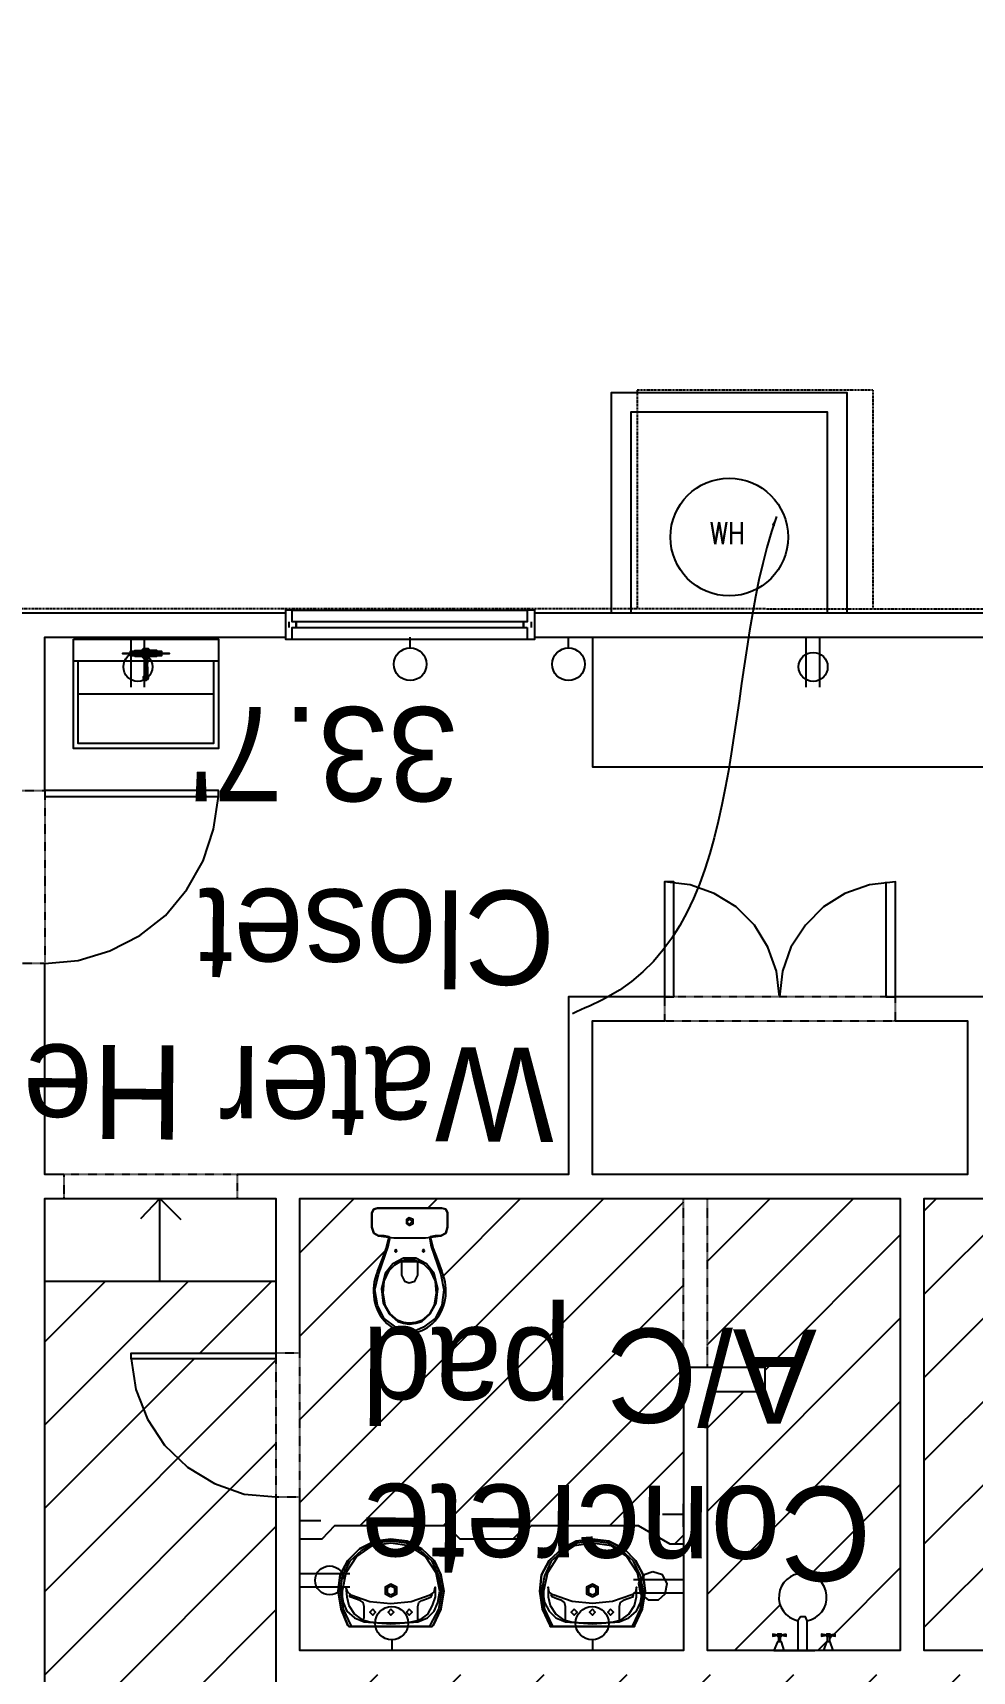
# Model space of a CAD drawing. Header units: inches. Extents: x -625442 to 34963, y -27993 to 66986.
# Drawn here: x 2733.6 to 2925.3, y 13122.8 to 13456.8 of the extents above; entities that cross this region are included whole.
import ezdxf

# ---------------------------------------------------------------- set-up
doc = ezdxf.new("R2010")
doc.units = ezdxf.units.IN
doc.header["$LTSCALE"] = 0.5
doc.header["$MEASUREMENT"] = 0
doc.linetypes.add('DASHED2', pattern=[0.375, 0.25, -0.125])
doc.linetypes.add('HIDDEN2', pattern=[0.1875, 0.125, -0.0625])
for name, color, linetype in [('0-TEXT', 30, 'Continuous'), ('A-ANNO-TEXT', 30, 'Continuous'), ('BUILDING', 253, 'DASHED2'), ('P-ABOVE', 201, 'HIDDEN2'), ('P-BELOW-LIGHT', 143, 'Continuous'), ('P-BELOW-MED', 145, 'Continuous'), ('P-CASEWORK', 140, 'Continuous'), ('P-DOOR', 51, 'Continuous'), ('P-FIXTURE', 63, 'Continuous'), ('P-FURNITURE', 201, 'Continuous'), ('P-WALL', 90, 'Continuous'), ('P-WINDOW', 213, 'Continuous'), ('TEXT', 7, 'Continuous')]:
    doc.layers.add(name, color=color, linetype=linetype)
doc.styles.add('BLDG', font='IC-Romans.shx', dxfattribs={"width": 0.8})
doc.styles.add('sapa notes', font='romans.shx', dxfattribs={"width": 0.8})
doc.styles.add('TXT', font='IC-Romans.shx')
doc.dimstyles.new('20 SCALE', dxfattribs={"dimtxt": 1.6, "dimasz": 2, "dimexe": 0.18, "dimexo": 0.0625, "dimgap": 0.04, "dimtad": 0, "dimdec": 1, "dimzin": 0, "dimdsep": 46, "dimtxsty": 'BLDG', "dimcen": 0.09, "dimaunit": 1, "dimadec": 4, "dimazin": 0, "dimtfac": 1, "dimtdec": 1, "dimtofl": 0, "dimtmove": 2, "dimatfit": 3, "dimfxl": 1, "dimtolj": 1, "dimtzin": 0, "dimarcsym": 0})

msp = doc.modelspace()

# ---------------------------------------------------------------- hatches: boundary and pattern name
at = {"layer": 'P-FURNITURE'}
h = msp.add_hatch(dxfattribs=at)
h.set_pattern_fill('ANSI31', color=256, scale=96)
h.paths.add_polyline_path([(2723.16763, 13102.72532), (2724.92841, 13103.31224), (2726.88482, 13102.72532), (2727.42826, 13101.74711), (2731.18892, 13101.74711), (2731.18892, 13153.39638), (2707.90762, 13153.39638), (2707.90762, 13149.94005), (2709.27711, 13148.11406), (2709.27711, 13146.15765), (2707.90762, 13144.33167), (2707.90762, 13144.55695), (2705.95121, 13144.20124), (2704.19044, 13145.37509), (2703.60352, 13147.13586), (2704.19044, 13149.09227), (2705.16865, 13149.63572), (2705.16865, 13153.39638), (2608.32628, 13153.39638), (2608.32628, 13149.66838, -0.275281251), (2609.85371, 13147.1043, -1), (2604.022, 13147.1043, -0.279241415), (2605.5873, 13149.68853), (2605.5873, 13153.39638), (2594.04447, 13153.39638), (2549.04701, 13153.39638), (2549.04701, 13136.76688), (2500.13672, 13136.76688), (2500.13672, 13153.39638), (2453.9654, 13153.39638), (2453.9654, 13113.28994), (2457.68557, 13113.28994, -0.768550185), (2463.29885, 13111.79512, -0.776925803), (2457.65479, 13110.35532), (2453.9654, 13110.35532), (2453.9654, 13090.20428), (2462.9649, 13085.90018), (2453.9654, 13081.79171), (2453.9654, 13038.9463), (2457.68557, 13038.9463, -0.768550185), (2463.29885, 13037.45148, -0.776925803), (2457.65479, 13036.01168), (2453.9654, 13036.01168), (2453.9654, 13017.23013), (2459.83464, 13016.64321), (2465.50823, 13014.29551), (2470.20362, 13010.77397), (2474.11644, 13006.27423), (2476.46414, 13000.79627), (2477.63798, 12994.92704), (2477.63798, 12993.75319), (2453.9654, 12993.75319), (2453.9654, 12987.88396), (2488.00697, 12987.88396), (2488.00697, 12991.60114), (2486.63748, 12993.16627), (2486.63748, 12995.12268), (2488.00697, 12996.68781), (2489.96338, 12997.07909), (2491.72415, 12995.90525), (2492.31107, 12994.14448), (2491.72415, 12992.18806), (2490.74594, 12991.64462), (2490.74594, 12987.88396), (2513.8316, 12987.88396), (2549.04701, 12987.88396), (2565.48086, 12987.88396), (2565.48086, 12991.60412, -0.268774043), (2563.97001, 12994.21173, -1), (2569.98136, 12994.21173, -0.274405067), (2568.41548, 12991.57334), (2568.41548, 12987.88396), (2607.73935, 12987.88396), (2607.73935, 12988.27524), (2609.30448, 12988.27524), (2623.97757, 12988.27524), (2623.97757, 12989.64473), (2617.13013, 12996.49217), (2623.97757, 13003.33961), (2630.62937, 12996.49217), (2623.97757, 12989.64473), (2623.97757, 12988.27524), (2676.80068, 12988.27524), (2678.36581, 12988.27524), (2678.36581, 12987.88396), (2680.90915, 12987.88396), (2680.90915, 12991.60412, -0.268774043), (2679.39829, 12994.21173, -1), (2685.40964, 12994.21173, -0.274405067), (2683.84376, 12991.57334), (2683.84376, 12987.88396), (2731.18892, 12987.88396), (2731.18892, 13042.2722), (2731.18892, 13095.09531), (2731.18892, 13099.00813), (2727.47174, 13099.00813), (2726.10225, 13097.63865), (2723.9502, 13097.63865), (2722.38507, 13099.00813), (2721.99379, 13100.96455)])
h.paths.add_polyline_path([(2783.22947, 13158.28741), (2776.77331, 13158.87433), (2770.70844, 13161.02638), (2765.23048, 13164.35228), (2760.5351, 13168.85203), (2757.01355, 13174.13434), (2754.66586, 13180.19921), (2753.68766, 13186.45973), (2753.68766, 13187.63358), (2783.22947, 13187.63358), (2783.22947, 13202.30667), (2736.07995, 13202.30667), (2736.07995, 13101.35583), (2739.80011, 13101.35583, -0.768550185), (2745.4134, 13099.86101, -0.776925803), (2739.76933, 13098.42121), (2736.07995, 13098.42121), (2736.07995, 13095.09531), (2736.07995, 13042.2722), (2736.07995, 12987.88396), (2783.22947, 12987.88396), (2783.22947, 13080.22658), (2780.88178, 13076.31376), (2776.18639, 13076.31376), (2774.03434, 13080.22658), (2776.18639, 13084.13941), (2780.88178, 13084.13941), (2783.22947, 13080.22658)])
h.paths.add_polyline_path([(2866.37696, 13184.69896), (2866.37696, 13219.1318), (2788.1205, 13219.1318), (2788.1205, 13187.63358), (2788.1205, 13158.28741), (2788.1205, 13149.67919), (2792.62025, 13149.67919), (2795.16358, 13152.41817), (2818.0536, 13152.41817), (2820.79257, 13149.67919), (2832.53104, 13149.67919), (2835.27002, 13152.41817), (2857.18183, 13152.41817), (2863.63798, 13148.70099), (2866.37696, 13148.70099)])
edge = h.paths.add_edge_path(flags=16)
edge.add_ellipse((2810.52141, 13200.29836), major_axis=(0, -8.55704), ratio=0.864280795, start_angle=242.3979803, end_angle=477.6020213, ccw=False)
edge.add_line((2803.96768, 13204.26373), (2804.94564, 13206.80641))
edge.add_line((2804.94564, 13206.80641), (2805.7282, 13208.95846))
edge.add_line((2805.7282, 13208.95846), (2806.29734, 13211.23502))
edge.add_line((2806.29734, 13211.23502), (2804.16307, 13211.5018))
edge.add_line((2804.16307, 13211.5018), (2803.18487, 13212.08872))
edge.add_line((2803.18487, 13212.08872), (2802.79359, 13213.26257))
edge.add_line((2802.79359, 13213.26257), (2802.79359, 13216.19719))
edge.add_line((2802.79359, 13216.19719), (2803.18487, 13216.97975))
edge.add_line((2803.18487, 13216.97975), (2803.96743, 13217.17539))
edge.add_line((2803.96743, 13217.17539), (2817.07539, 13217.17539))
edge.add_line((2817.07539, 13217.17539), (2817.85795, 13216.97975))
edge.add_line((2817.85795, 13216.97975), (2818.24924, 13216.19719))
edge.add_line((2818.24924, 13216.19719), (2818.24924, 13213.26257))
edge.add_line((2818.24924, 13213.26257), (2817.85795, 13212.08872))
edge.add_line((2817.85795, 13212.08872), (2816.87975, 13211.5018))
edge.add_line((2816.87975, 13211.5018), (2814.74548, 13211.23502))
edge.add_line((2814.74548, 13211.23502), (2815.31462, 13208.95846))
edge.add_line((2815.31462, 13208.95846), (2816.09718, 13206.80641))
edge.add_line((2816.09718, 13206.80641), (2817.07514, 13204.26372))
h.paths.add_polyline_path([(2812.96693, 13194.08974), (2811.79308, 13193.69845), (2810.42359, 13193.50281), (2809.24974, 13193.69845), (2808.0759, 13194.08974), (2806.31513, 13195.65487), (2805.14128, 13197.80692), (2804.75, 13200.74154), (2805.53256, 13203.87179), (2807.09769, 13205.82821), (2809.24974, 13207.00205), (2809.83667, 13207.00205), (2810.42359, 13207.00205), (2811.20615, 13207.00205), (2811.79308, 13207.00205), (2813.94513, 13205.82821), (2815.51026, 13203.87179), (2816.29282, 13200.74154), (2815.90154, 13197.80692), (2814.7277, 13195.65487)], flags=0)
h.paths.add_polyline_path([(2812.96693, 13194.28538), (2811.79308, 13193.8941), (2810.42359, 13193.69845), (2809.24974, 13193.8941), (2808.0759, 13194.28538), (2806.51077, 13195.65487), (2805.53256, 13197.41564), (2805.14128, 13199.76333), (2805.33692, 13202.30667), (2806.31513, 13204.45872), (2807.48897, 13205.63256), (2808.85846, 13206.41513), (2809.0541, 13206.41513), (2809.44538, 13206.61077), (2809.83667, 13206.61077), (2810.42359, 13206.61077), (2811.01051, 13206.61077), (2811.59744, 13206.61077), (2813.35821, 13205.82821), (2814.7277, 13204.45872), (2815.7059, 13202.30667), (2815.90154, 13199.76333), (2815.51026, 13197.41564), (2814.53205, 13195.65487)], flags=0)
h.paths.add_polyline_path([(2813.35821, 13208.1759), (2813.16257, 13208.37154), (2813.35821, 13208.76282), (2813.55385, 13208.37154)], flags=0)
h.paths.add_polyline_path([(2807.68461, 13208.1759), (2807.48897, 13208.37154), (2807.68461, 13208.76282), (2807.88026, 13208.37154)], flags=0)
h.paths.add_polyline_path([(2810.42359, 13213.65385), (2809.56047, 13214.22927), (2809.83667, 13214.43642), (2809.83667, 13214.8277), (2810.42359, 13215.21898), (2811.20615, 13214.8277), (2811.20615, 13214.04513)], flags=0)
h.paths.add_polyline_path([(2990.41345, 13102.92096), (2990.41345, 13104.48609), (2990.80474, 13104.48609), (2990.80474, 13122.09379), (2966.74087, 13122.09379), (2966.74087, 13094.50839), (2965.76267, 13094.50839), (2959.69779, 13095.48659), (2954.21984, 13097.63865), (2949.13317, 13100.96455), (2945.02471, 13105.26865), (2941.89445, 13110.35532), (2939.93804, 13116.02892), (2939.35111, 13122.09379), (2916.85238, 13122.09379), (2916.85238, 13118.37363, -0.268774043), (2918.36324, 13115.76602, -1), (2912.35188, 13115.76602, -0.274405067), (2913.91776, 13118.40441), (2913.91776, 13122.09379), (2844.26951, 13122.09379), (2844.26951, 13118.63746), (2845.639, 13116.81148), (2845.639, 13114.85507), (2844.26951, 13113.02908), (2844.26951, 13113.25437), (2842.3131, 13112.89866), (2840.55233, 13113.87686), (2839.9654, 13115.83327), (2840.55233, 13117.78969), (2841.53053, 13118.33313), (2841.53053, 13122.09379), (2788.1205, 13122.09379), (2788.1205, 13072.98786), (2790.84484, 13072.98786, -1.018689841), (2799.14301, 13073.14153, -0.981653061), (2790.84484, 13072.98786), (2788.1205, 13072.98786), (2788.1205, 13059.48862), (2791.56088, 13059.48862, -0.787554824), (2797.14945, 13058.14122, -0.780748441), (2791.58397, 13056.74965), (2788.1205, 13056.74965), (2788.1205, 12987.88396), (2990.80474, 12987.88396), (2990.80474, 13009.0132), (2987.08755, 13009.0132), (2985.52242, 13007.64372), (2983.56601, 13007.64372), (2982.00088, 13009.0132), (2981.6096, 13010.96961), (2982.78345, 13012.73039), (2984.54422, 13013.31731), (2986.50063, 13012.73039), (2987.04408, 13011.75218), (2990.41345, 13011.75218), (2990.41345, 13011.94782), (2990.41345, 13044.03297), (2990.41345, 13045.5981), (2990.80474, 13045.5981), (2990.80474, 13069.27068), (2990.41345, 13069.27068), (2990.41345, 13070.64017)])
h.paths.add_polyline_path([(2990.80474, 12945.23419), (2987.08457, 12945.23419, -0.768550185), (2981.47129, 12946.72901, -0.776925803), (2987.11535, 12948.1688), (2990.80474, 12948.1688), (2990.80474, 12981.62344), (2987.07674, 12981.62344, -0.775629861), (2981.59687, 12982.99293), (2788.1205, 12982.99293), (2788.1205, 12980.05831), (2823.33591, 12980.05831), (2823.33591, 12978.88447), (2822.55334, 12972.23267), (2820.40129, 12965.77651), (2817.07539, 12959.71163), (2812.57564, 12954.62496), (2807.29333, 12950.32086), (2801.22846, 12947.1906), (2794.7723, 12945.42983), (2793.3409, 12945.26143), (2793.20717, 12945.03855), (2797.90256, 12945.03855), (2800.05461, 12941.12572), (2797.90256, 12937.01726), (2793.20717, 12937.01726), (2790.85947, 12941.12572), (2793.3409, 12945.26143), (2788.1205, 12944.64726), (2788.1205, 12936.03905), (2752.12253, 12936.03905), (2752.12253, 12932.35702, -0.276226178), (2753.66214, 12929.78279, -1), (2747.81842, 12929.78279, -0.258184749), (2749.18791, 12932.25815), (2749.18791, 12936.03905), (2736.07995, 12936.03905), (2736.07995, 12902.9757), (2739.79713, 12902.9757), (2741.36226, 12904.34519), (2743.70996, 12904.34519), (2743.70996, 12904.00281), (2744.8838, 12902.9757), (2745.27509, 12901.01929), (2744.29688, 12899.25851), (2742.34047, 12898.67159), (2740.38406, 12899.25851), (2739.84061, 12900.23672), (2736.07995, 12900.23672), (2736.07995, 12846.82669), (2826.27052, 12846.82669), (2826.27052, 12847.21797), (2827.83565, 12847.21797), (2846.6172, 12847.21797), (2846.6172, 12850.55468, -0.275281251), (2845.08977, 12853.11876, -1), (2850.92148, 12853.11876, -0.279241415), (2849.35618, 12850.53453), (2849.35618, 12847.21797), (2859.9208, 12847.21797), (2861.48593, 12847.21797), (2861.48593, 12846.82669), (2903.54878, 12846.82669), (2903.54878, 12850.54685, -0.268774043), (2902.03792, 12853.15445, -1), (2908.04928, 12853.15445, -0.274405067), (2906.4834, 12850.51607), (2906.4834, 12846.82669), (2908.43981, 12846.82669), (2908.43981, 12847.21797), (2910.00494, 12847.21797), (2942.28573, 12847.21797), (2943.85086, 12847.21797), (2943.85086, 12846.82669), (2990.80474, 12846.82669), (2990.80474, 12888.88953), (2987.08457, 12888.88953, -0.768550185), (2981.47129, 12890.38435, -0.776925803), (2987.11535, 12891.82415), (2990.80474, 12891.82415), (2990.80474, 12897.69339), (2990.80474, 12933.10443)])
h.paths.add_polyline_path([(2783.22947, 12980.05831), (2783.22947, 12982.99293), (2736.07995, 12982.99293), (2736.07995, 12940.93008), (2783.22947, 12940.93008), (2783.22947, 12944.8429)], flags=17)
h.paths.add_polyline_path([(2910.59186, 13219.1318), (2871.26799, 13219.1318), (2871.26799, 13184.69896), (2883.00646, 13184.69896), (2883.00646, 13179.80793), (2871.26799, 13179.80793), (2871.26799, 13126.98482), (2884.76723, 13126.98482), (2885.74544, 13129.18578), (2885.74544, 13129.91944), (2885.54979, 13129.91944), (2885.54979, 13130.11508), (2884.57159, 13129.91944), (2884.57159, 13130.31072), (2885.54979, 13130.11508), (2885.54979, 13130.31072), (2885.94108, 13130.31072), (2886.33236, 13130.31072), (2886.33236, 13130.11508), (2887.31056, 13130.31072), (2887.31056, 13129.91944), (2886.33236, 13130.11508), (2886.33236, 13129.91944), (2886.13672, 13128.74559), (2886.33236, 13128.74559), (2886.91928, 13126.98482), (2889.65826, 13126.98482), (2889.65826, 13133.07332, -9.864532552), (2891.61467, 13133.0497), (2891.61467, 13126.98482), (2894.94057, 13126.98482), (2895.72313, 13129.33251), (2895.72313, 13129.91944), (2895.52749, 13129.91944), (2895.52749, 13130.11508), (2894.54929, 13129.91944), (2894.54929, 13130.31072), (2895.52749, 13130.11508), (2895.52749, 13130.31072), (2895.91878, 13130.31072), (2896.31006, 13130.31072), (2896.31006, 13130.11508), (2897.28826, 13130.31072), (2897.28826, 13129.91944), (2896.31006, 13130.11508), (2896.31006, 13129.91944), (2896.11442, 13129.91944), (2896.11442, 13128.74559), (2896.31006, 13128.74559), (2896.89698, 13126.98482), (2910.59186, 13126.98482)])
h.paths.add_polyline_path([(2990.80474, 13219.1318), (2962.63241, 13219.1318), (2962.63241, 13215.67548), (2964.0019, 13213.84949), (2964.0019, 13211.89308), (2962.63241, 13210.0671), (2962.63241, 13210.29238), (2960.676, 13209.93667), (2958.91523, 13210.91488), (2958.3283, 13212.87129), (2958.91523, 13214.8277), (2959.89343, 13215.37115), (2959.89343, 13219.1318), (2915.48289, 13219.1318), (2915.48289, 13126.98482), (2939.35111, 13126.98482), (2966.74087, 13126.98482), (2990.80474, 13126.98482)])
h.paths.add_polyline_path([(2470.20362, 13010.77397), (2465.50823, 13014.29551), (2459.83464, 13016.64321), (2453.9654, 13017.23013), (2453.9654, 12994.92704), (2477.63798, 12994.92704), (2476.46414, 13000.79627), (2474.11644, 13006.27423)], flags=17)
h.paths.add_polyline_path([(2820.40129, 12965.77651), (2822.55334, 12972.23267), (2823.33591, 12978.88447), (2788.1205, 12978.88447), (2788.1205, 12944.64726), (2793.3409, 12945.26143), (2794.7723, 12945.42983), (2801.22846, 12947.1906), (2807.29333, 12950.32086), (2812.57564, 12954.62496), (2817.07539, 12959.71163)], flags=17)
h.paths.add_polyline_path([(2965.76267, 13122.09379), (2939.35111, 13122.09379), (2939.93804, 13116.02892), (2941.89445, 13110.35532), (2945.02471, 13105.26865), (2949.13317, 13100.96455), (2954.21984, 13097.63865), (2959.69779, 13095.48659), (2965.76267, 13094.50839)], flags=17)
h.paths.add_polyline_path([(2783.22947, 13186.45973), (2753.68766, 13186.45973), (2754.66586, 13180.19921), (2757.01355, 13174.13434), (2760.5351, 13168.85203), (2765.23048, 13164.35228), (2770.70844, 13161.02638), (2776.77331, 13158.87433), (2783.22947, 13158.28741)], flags=17)
h.paths.add_polyline_path([(2731.18892, 12982.99293), (2678.36581, 12982.99293), (2678.36581, 12982.40601), (2676.80068, 12982.40601), (2609.30448, 12982.40601), (2607.73935, 12982.40601), (2607.73935, 12982.99293), (2549.04701, 12982.99293), (2548.46008, 12976.14549), (2546.50367, 12969.68933), (2543.37341, 12963.62446), (2539.06931, 12958.34214), (2533.98264, 12954.03804), (2528.1134, 12950.71214), (2521.65724, 12948.56009), (2515.00545, 12947.58188), (2513.8316, 12947.58188), (2513.8316, 12982.99293), (2379.62177, 12982.99293), (2379.62177, 12982.40601), (2378.05664, 12982.40601), (2345.77585, 12982.40601), (2344.21072, 12982.40601), (2344.21072, 12982.99293), (2277.69272, 12982.99293), (2277.69272, 12982.40601), (2276.12759, 12982.40601), (2244.04244, 12982.40601), (2242.47732, 12982.40601), (2242.47732, 12982.99293), (2220.31563, 12982.99293), (2220.31563, 12981.99293), (2220.31563, 12845.93566), (2420.66495, 12845.93566), (2424.66495, 12845.93566), (2424.66495, 12841.93566), (2522.83961, 12841.93566), (2522.83961, 12845.93566), (2526.83961, 12845.93566), (2731.18892, 12845.93566)])
h.paths.add_polyline_path([(2546.50367, 12969.68933), (2548.46008, 12976.14549), (2549.04701, 12982.99293), (2515.00545, 12982.99293), (2515.00545, 12947.58188), (2521.65724, 12948.56009), (2528.1134, 12950.71214), (2533.98264, 12954.03804), (2539.06931, 12958.34214), (2543.37341, 12963.62446)], flags=17)

# ---------------------------------------------------------------- linework, layer by layer
at = {"layer": 'A-ANNO-TEXT'}
for points in [[(2759.55689, 13202.30667), (2759.55689, 13219.1318), (2755.64407, 13215.02334)], [(2759.55689, 13219.1318), (2763.861, 13214.8277)]]:
    msp.add_lwpolyline(points, dxfattribs=at)
at = {"layer": 'BUILDING'}
for points in [[(2595.51202, 13460.85863), (2595.51202, 13339.48959), (2999.98585, 13339.33563)], [(2856.90259, 13383.92336), (2856.88564, 13339.3901)], [(2904.97037, 13383.90507), (2856.90259, 13383.92336)], [(2904.97037, 13383.90507), (2904.95341, 13339.3718)]]:
    msp.add_lwpolyline(points, dxfattribs=at)
at = {"layer": 'P-ABOVE'}
for points in [[(2736.07995, 13267.06389), (2731.18892, 13267.06389), (2731.18892, 13302.2793), (2736.07995, 13302.2793)], [(2909.61366, 13255.32542), (2909.61366, 13260.21645), (2862.46414, 13260.21645), (2862.46414, 13255.32542)], [(2739.99277, 13219.1318), (2775.40382, 13219.1318), (2775.40382, 13224.02283), (2739.99277, 13224.02283)], [(2783.22947, 13187.63358), (2783.22947, 13158.28741), (2788.1205, 13158.28741), (2788.1205, 13187.63358)]]:
    msp.add_lwpolyline(points, close=True, dxfattribs=at)
for points in [[(2866.37696, 13184.69896), (2866.37696, 13219.1318)], [(2871.26799, 13184.69896), (2871.26799, 13219.1318)]]:
    msp.add_lwpolyline(points, dxfattribs=at)
at = {"layer": 'P-BELOW-LIGHT'}
for points in [[(2786.55537, 13333.1906), (2786.55537, 13335.53829), (2787.33793, 13335.53829), (2787.33793, 13336.71214), (2786.55537, 13336.71214), (2786.55537, 13339.05983), (2785.18588, 13339.05983), (2785.18588, 13333.1906), (2786.55537, 13333.1906), (2834.48745, 13333.1906)], [(2786.55537, 13339.05983), (2834.48745, 13339.05983)], [(2785.96845, 13335.53829), (2785.96845, 13336.71214)], [(2835.27002, 13336.71214), (2835.27002, 13335.53829)], [(2753.68766, 13323.40854), (2753.68766, 13333.58188)], [(2756.42663, 13323.40854), (2756.42663, 13333.58188)], [(2810.61923, 13331.42983), (2810.61923, 13333.58188)], [(2842.90002, 13331.42983), (2842.90002, 13333.58188)], [(2891.41903, 13323.40854), (2891.41903, 13333.58188)], [(2894.158, 13323.40854), (2894.158, 13333.58188)], [(2751.92688, 13330.25598), (2751.92688, 13330.25598)], [(2866.37696, 13152.22253), (2866.37696, 13156.91792)], [(2788.1205, 13150.85304), (2788.1205, 13155.54843)], [(2792.4246, 13153.39638), (2788.1205, 13153.39638)], [(2862.07286, 13154.76586), (2866.37696, 13154.76586)], [(2798.29384, 13142.63611), (2788.1205, 13142.63611)], [(2856.20362, 13141.46227), (2866.37696, 13141.46227)], [(2798.29384, 13139.89714), (2788.1205, 13139.89714)], [(2856.00798, 13137.94072), (2856.20362, 13138.33201), (2856.00798, 13138.33201)], [(2856.20362, 13138.72329), (2866.37696, 13138.72329)], [(2806.90205, 13129.13687), (2806.90205, 13126.98482)], [(2847.79105, 13129.13687), (2847.79105, 13126.98482)]]:
    msp.add_lwpolyline(points, dxfattribs=at)
for points in [[(2834.48745, 13335.53829), (2834.48745, 13333.1906), (2836.05258, 13333.1906), (2836.05258, 13339.05983), (2834.48745, 13339.05983), (2834.48745, 13336.71214), (2833.70489, 13336.71214), (2833.70489, 13335.53829)], [(2753.8833, 13330.64726), (2753.49201, 13330.64726), (2753.49201, 13330.25598), (2753.49201, 13329.8647), (2753.8833, 13329.8647), (2753.8833, 13330.25598), (2753.68766, 13330.25598), (2753.49201, 13330.25598), (2753.10073, 13330.25598), (2752.90509, 13330.25598), (2752.51381, 13330.25598), (2752.31817, 13330.25598), (2752.51381, 13330.25598), (2752.90509, 13330.25598), (2753.10073, 13330.25598), (2753.49201, 13330.25598), (2753.68766, 13330.25598), (2753.8833, 13330.25598)], [(2752.31817, 13330.25598), (2752.12253, 13330.25598), (2751.92688, 13330.25598), (2752.12253, 13330.25598)], [(2860.11644, 13143.02739), (2858.35567, 13142.44047), (2857.18183, 13140.6797), (2857.57311, 13138.52765), (2859.13824, 13137.3538), (2861.29029, 13137.3538), (2862.65978, 13138.52765), (2863.05106, 13140.6797), (2862.07286, 13142.44047)]]:
    msp.add_lwpolyline(points, close=True, dxfattribs=at)
for centre, radius in [((2755.07923, 13327.50964), 2.95672), ((2810.62431, 13328.05121), 3.3314), ((2842.9051, 13328.05121), 3.3314), ((2892.81061, 13327.50964), 2.95672), ((2794.19274, 13141.28871), 2.95672), ((2806.84626, 13132.55394), 3.3833), ((2847.73526, 13132.55394), 3.3833)]:
    msp.add_circle(centre, radius, dxfattribs=at)
at = {"layer": 'P-BELOW-MED'}
for points in [[(2739.99277, 13219.1318), (2775.40382, 13219.1318)], [(2736.07995, 13202.30667), (2783.22947, 13202.30667)]]:
    msp.add_lwpolyline(points, dxfattribs=at)
at = {"layer": 'P-CASEWORK'}
for points in [[(2847.79105, 13333.58188), (2847.79105, 13307.17032), (2990.80474, 13307.17032)], [(2866.37696, 13148.70099), (2863.63798, 13148.70099), (2857.18183, 13152.41817), (2835.27002, 13152.41817), (2832.53104, 13149.67919), (2820.79257, 13149.67919), (2818.0536, 13152.41817), (2795.16358, 13152.41817), (2792.62025, 13149.67919), (2788.1205, 13149.67919)]]:
    msp.add_lwpolyline(points, dxfattribs=at)
at = {"layer": 'P-DOOR'}
for points in [[(2736.07995, 13301.10545), (2771.491, 13301.10545), (2771.491, 13302.2793), (2736.07995, 13302.2793)], [(2864.42055, 13260.21645), (2864.42055, 13283.69339), (2862.46414, 13283.69339), (2862.46414, 13260.21645)], [(2783.22947, 13186.45973), (2753.68766, 13186.45973), (2753.68766, 13187.63358), (2783.22947, 13187.63358)]]:
    msp.add_lwpolyline(points, close=True, dxfattribs=at)
for points in [[(2736.07995, 13267.06389), (2742.92739, 13267.65081), (2749.38355, 13269.60722), (2755.44843, 13272.73748), (2760.73074, 13276.84595), (2765.03484, 13282.12826), (2768.36074, 13287.99749), (2770.51279, 13294.45365), (2771.491, 13301.10545)], [(2907.65724, 13283.69339), (2907.65724, 13260.21645), (2909.61366, 13260.21645), (2909.61366, 13283.69339), (2904.33134, 13283.10646), (2899.24467, 13281.34569), (2894.94057, 13278.60672), (2891.22339, 13274.88953), (2888.28877, 13270.38979), (2886.528, 13265.49876), (2885.94108, 13260.21645), (2885.35415, 13265.49876), (2883.59338, 13270.38979), (2880.85441, 13274.88953), (2877.13722, 13278.60672), (2872.63748, 13281.34569), (2867.74645, 13283.10646), (2862.46414, 13283.69339)], [(2753.68766, 13186.45973), (2754.66586, 13180.19921), (2757.01355, 13174.13434), (2760.5351, 13168.85203), (2765.23048, 13164.35228), (2770.70844, 13161.02638), (2776.77331, 13158.87433), (2783.22947, 13158.28741)]]:
    msp.add_lwpolyline(points, dxfattribs=at)
at = {"layer": 'P-FIXTURE'}
for points in [[(2741.94919, 13333.1906), (2771.491, 13333.1906), (2771.491, 13328.69085), (2771.491, 13310.88751), (2741.94919, 13310.88751), (2741.94919, 13328.69085)], [(2753.8833, 13330.45162), (2754.27458, 13330.45162)], [(2754.47022, 13330.45162), (2754.27458, 13330.45162)], [(2756.23099, 13330.64726), (2756.23099, 13330.45162), (2756.23099, 13330.25598), (2756.23099, 13330.06034), (2756.42663, 13329.8647), (2756.23099, 13329.8647), (2756.42663, 13329.66906), (2754.47022, 13329.66906), (2754.47022, 13329.8647), (2754.47022, 13330.06034), (2754.47022, 13330.25598), (2754.47022, 13330.45162), (2754.47022, 13330.64726), (2754.47022, 13330.8429), (2756.42663, 13330.8429), (2756.42663, 13330.64726), (2756.62227, 13330.64726), (2756.62227, 13330.8429), (2756.42663, 13330.8429)], [(2756.23099, 13330.64726), (2754.47022, 13330.64726)], [(2757.2092, 13330.45162), (2758.96997, 13330.45162)], [(2758.96997, 13330.45162), (2759.16561, 13330.45162), (2758.96997, 13330.45162), (2759.16561, 13330.45162)], [(2759.16561, 13330.45162), (2759.55689, 13330.45162)], [(2759.94817, 13330.25598), (2759.94817, 13330.64726), (2759.55689, 13330.64726), (2759.55689, 13330.25598), (2759.75253, 13330.25598), (2759.94817, 13330.25598), (2760.14381, 13330.25598), (2760.5351, 13330.25598), (2760.92638, 13330.25598), (2761.12202, 13330.25598), (2760.92638, 13330.25598), (2760.5351, 13330.25598), (2760.14381, 13330.25598), (2759.94817, 13330.25598), (2759.75253, 13330.25598), (2759.55689, 13330.25598), (2759.55689, 13329.8647), (2759.94817, 13329.8647)], [(2754.47022, 13330.25598), (2754.27458, 13330.25598)], [(2754.47022, 13330.06034), (2754.27458, 13330.06034), (2754.47022, 13330.06034), (2754.27458, 13330.06034)], [(2757.01355, 13329.66906), (2758.96997, 13329.66906)], [(2758.96997, 13330.25598), (2759.16561, 13330.25598)], [(2758.96997, 13330.06034), (2759.16561, 13330.06034)], [(2759.55689, 13330.06034), (2759.16561, 13330.06034)], [(2761.31766, 13330.25598), (2761.5133, 13330.25598), (2761.31766, 13330.25598), (2761.12202, 13330.25598), (2761.31766, 13330.25598), (2761.5133, 13330.25598)], [(2756.42663, 13325.16931), (2756.42663, 13325.36495), (2756.42663, 13325.56059)], [(2756.81791, 13324.77803), (2756.81791, 13324.97367)], [(2802.79359, 13216.19719), (2803.18487, 13216.97975), (2803.96743, 13217.17539), (2803.18487, 13216.97975)], [(2817.07539, 13217.17539), (2817.85795, 13216.97975), (2818.24924, 13216.19719), (2817.85795, 13216.97975)], [(2810.42359, 13213.65385), (2811.20615, 13214.04513), (2811.20615, 13214.8277), (2810.42359, 13215.21898), (2809.83667, 13214.8277), (2809.83667, 13214.04513)], [(2805.53256, 13203.87179), (2804.75, 13200.74154), (2805.14128, 13197.80692), (2806.31513, 13195.65487), (2808.0759, 13194.08974), (2809.24974, 13193.69845), (2810.42359, 13193.50281), (2811.79308, 13193.69845), (2812.96693, 13194.08974), (2814.7277, 13195.65487), (2815.90154, 13197.80692), (2816.29282, 13200.74154), (2815.51026, 13203.87179), (2813.94513, 13205.82821), (2811.79308, 13207.00205), (2811.20615, 13207.00205), (2810.42359, 13207.00205), (2809.83667, 13207.00205), (2809.24974, 13207.00205), (2807.09769, 13205.82821)], [(2807.68461, 13208.76282), (2807.48897, 13208.37154), (2807.68461, 13208.1759), (2807.88026, 13208.37154)], [(2813.35821, 13208.1759), (2813.55385, 13208.37154), (2813.35821, 13208.76282), (2813.16257, 13208.37154)], [(2815.31462, 13132.07149), (2815.11898, 13131.87585), (2814.92334, 13131.87585), (2815.11898, 13131.87585), (2815.31462, 13132.07149), (2816.87975, 13135.39739), (2817.46667, 13139.11457), (2816.87975, 13142.44047), (2815.51026, 13145.37509), (2812.96693, 13147.72278), (2810.03231, 13149.28791), (2806.70641, 13149.67919), (2803.38051, 13149.28791), (2800.25025, 13147.72278), (2797.90256, 13145.37509), (2796.33743, 13142.44047), (2795.94614, 13139.11457), (2796.53307, 13135.39739), (2797.90256, 13132.07149), (2798.0982, 13131.87585), (2798.29384, 13131.87585), (2798.0982, 13131.87585), (2797.90256, 13132.07149), (2796.53307, 13135.39739), (2795.94614, 13139.11457), (2796.33743, 13142.44047), (2797.90256, 13145.37509), (2800.25025, 13147.72278), (2803.38051, 13149.28791), (2806.70641, 13149.67919), (2810.03231, 13149.28791), (2812.96693, 13147.72278), (2815.51026, 13145.37509), (2816.87975, 13142.44047), (2817.46667, 13139.11457), (2816.87975, 13135.39739)], [(2806.70641, 13148.89663), (2802.79359, 13148.30971), (2799.66333, 13146.15765), (2797.51127, 13142.83175), (2796.72871, 13139.11457), (2796.72871, 13137.94072), (2796.92435, 13136.76688), (2797.70692, 13135.00611), (2799.27204, 13133.63662), (2801.22846, 13132.85405), (2803.96743, 13132.65841), (2806.70641, 13132.46277), (2809.44538, 13132.65841), (2812.18436, 13132.85405), (2814.14077, 13133.63662), (2815.51026, 13135.00611), (2816.29282, 13136.76688), (2816.48847, 13137.94072), (2816.68411, 13139.11457), (2815.90154, 13142.83175), (2813.74949, 13146.15765), (2810.42359, 13148.30971)], [(2856.39926, 13132.07149), (2856.39926, 13131.87585), (2856.20362, 13131.87585), (2856.39926, 13131.87585), (2856.39926, 13132.07149), (2857.96439, 13135.39739), (2858.55131, 13139.11457), (2858.16003, 13142.44047), (2856.5949, 13145.37509), (2854.24721, 13147.72278), (2851.11695, 13149.28791), (2847.79105, 13149.67919), (2844.46515, 13149.28791), (2841.53053, 13147.72278), (2838.9872, 13145.37509), (2837.42207, 13142.44047), (2837.03079, 13139.11457), (2837.61771, 13135.39739), (2839.18284, 13132.07149), (2839.18284, 13131.87585), (2839.37848, 13131.87585), (2839.18284, 13131.87585), (2839.18284, 13132.07149), (2837.61771, 13135.39739), (2837.03079, 13139.11457), (2837.42207, 13142.44047), (2838.9872, 13145.37509), (2841.53053, 13147.72278), (2844.46515, 13149.28791), (2847.79105, 13149.67919), (2851.11695, 13149.28791), (2854.24721, 13147.72278), (2856.5949, 13145.37509), (2858.16003, 13142.44047), (2858.55131, 13139.11457), (2857.96439, 13135.39739)], [(2847.79105, 13148.89663), (2844.07387, 13148.30971), (2840.74797, 13146.15765), (2838.59592, 13142.83175), (2837.81335, 13139.11457), (2837.81335, 13137.94072), (2838.00899, 13136.76688), (2838.9872, 13135.00611), (2840.35669, 13133.63662), (2842.3131, 13132.85405), (2845.05207, 13132.65841), (2847.79105, 13132.46277), (2850.53003, 13132.65841), (2853.269, 13132.85405), (2855.22541, 13133.63662), (2856.79054, 13135.00611), (2857.57311, 13136.76688), (2857.76875, 13137.94072), (2857.76875, 13139.11457), (2856.98619, 13142.83175), (2854.83413, 13146.15765), (2851.70387, 13148.30971)], [(2806.70641, 13137.94072), (2807.88026, 13138.52765), (2807.88026, 13139.89714), (2806.70641, 13140.48406), (2805.53256, 13139.89714), (2805.53256, 13138.52765)], [(2806.70641, 13138.33201), (2807.48897, 13138.72329), (2807.48897, 13139.7015), (2806.70641, 13140.09278), (2805.92384, 13139.7015), (2805.92384, 13138.72329)], [(2847.79105, 13137.94072), (2848.9649, 13138.52765), (2848.9649, 13139.89714), (2847.79105, 13140.48406), (2846.6172, 13139.89714), (2846.6172, 13138.52765)], [(2847.79105, 13138.33201), (2848.57362, 13138.72329), (2848.57362, 13139.7015), (2847.79105, 13140.09278), (2847.00849, 13139.7015), (2847.00849, 13138.72329)], [(2802.98923, 13135.39739), (2802.4023, 13134.81047), (2802.98923, 13134.22354), (2803.57615, 13134.81047)], [(2806.70641, 13135.39739), (2806.11948, 13134.81047), (2806.70641, 13134.22354), (2807.29333, 13134.81047)], [(2810.42359, 13135.39739), (2809.83667, 13134.81047), (2810.42359, 13134.22354), (2811.01051, 13134.81047)], [(2844.07387, 13135.39739), (2843.48695, 13134.81047), (2844.07387, 13134.22354), (2844.66079, 13134.81047)], [(2847.79105, 13135.39739), (2847.20413, 13134.81047), (2847.79105, 13134.22354), (2848.37797, 13134.81047)], [(2851.50823, 13135.39739), (2850.92131, 13134.81047), (2851.50823, 13134.22354), (2852.09516, 13134.81047)], [(2885.54979, 13130.11508), (2884.57159, 13130.31072), (2884.57159, 13129.91944)], [(2885.94108, 13129.91944), (2886.33236, 13129.91944), (2886.33236, 13130.31072), (2885.94108, 13130.31072), (2885.54979, 13130.31072), (2885.54979, 13129.91944)], [(2887.31056, 13130.31072), (2886.33236, 13130.11508), (2887.31056, 13129.91944)], [(2895.52749, 13130.11508), (2894.54929, 13130.31072), (2894.54929, 13129.91944)], [(2895.91878, 13129.91944), (2896.31006, 13129.91944), (2896.31006, 13130.31072), (2895.91878, 13130.31072), (2895.52749, 13130.31072), (2895.52749, 13129.91944)], [(2897.28826, 13130.31072), (2896.31006, 13130.11508), (2897.28826, 13129.91944)]]:
    msp.add_lwpolyline(points, close=True, dxfattribs=at)
for points in [[(2754.27458, 13330.25598), (2753.8833, 13330.25598), (2754.27458, 13330.25598), (2754.27458, 13330.45162), (2754.27458, 13330.64726), (2753.8833, 13330.64726), (2754.27458, 13330.64726), (2753.49201, 13330.64726)], [(2754.47022, 13330.45162), (2754.27458, 13330.45162), (2754.47022, 13330.45162)], [(2754.27458, 13330.45162), (2754.47022, 13330.45162), (2754.27458, 13330.45162)], [(2754.47022, 13330.8429), (2756.42663, 13330.8429)], [(2756.23099, 13330.45162), (2754.47022, 13330.45162), (2756.03535, 13330.45162), (2756.23099, 13330.45162), (2756.42663, 13330.64726), (2756.23099, 13330.64726), (2756.03535, 13330.45162), (2756.03535, 13330.25598), (2756.03535, 13330.06034), (2756.23099, 13329.8647), (2756.23099, 13330.06034), (2754.47022, 13330.06034), (2756.03535, 13330.06034), (2756.23099, 13330.06034), (2756.03535, 13330.06034)], [(2756.42663, 13329.47342), (2756.23099, 13329.47342), (2756.23099, 13329.66906), (2754.47022, 13329.66906), (2756.42663, 13329.66906), (2756.42663, 13330.25598), (2756.42663, 13329.8647), (2756.62227, 13329.8647), (2756.62227, 13329.08213), (2756.62227, 13329.27777), (2756.62227, 13328.29957), (2756.81791, 13328.29957), (2756.81791, 13327.517), (2757.01355, 13327.517), (2757.01355, 13326.73444), (2757.01355, 13327.517), (2757.01355, 13328.29957), (2756.81791, 13328.29957), (2756.81791, 13329.08213), (2756.62227, 13329.27777), (2756.62227, 13329.8647), (2756.62227, 13330.25598), (2756.42663, 13330.25598), (2756.42663, 13330.45162)], [(2755.83971, 13330.8429), (2756.03535, 13331.03855), (2756.23099, 13331.23419), (2756.42663, 13331.23419), (2756.62227, 13331.23419), (2757.01355, 13331.23419), (2757.2092, 13331.23419), (2757.40484, 13331.03855), (2757.60048, 13330.8429)], [(2756.03535, 13330.25598), (2756.03535, 13330.45162), (2756.03535, 13330.25598)], [(2756.23099, 13330.8429), (2756.42663, 13331.03855), (2756.62227, 13331.03855), (2756.81791, 13331.03855), (2757.01355, 13330.8429), (2757.2092, 13330.8429)], [(2756.23099, 13330.64726), (2756.23099, 13330.64726)], [(2756.23099, 13330.45162), (2756.23099, 13330.45162)], [(2756.42663, 13330.8429), (2756.62227, 13330.8429), (2756.42663, 13330.8429)], [(2756.42663, 13330.06034), (2756.42663, 13330.25598), (2756.42663, 13330.45162), (2756.62227, 13330.45162), (2756.81791, 13330.45162), (2757.01355, 13330.45162), (2757.01355, 13330.25598), (2757.01355, 13330.06034), (2756.81791, 13329.8647), (2756.62227, 13329.8647), (2756.42663, 13330.06034), (2756.42663, 13330.25598), (2756.42663, 13330.45162), (2756.42663, 13330.25598), (2756.42663, 13330.06034), (2756.42663, 13329.66906), (2756.42663, 13329.08213), (2756.42663, 13328.29957), (2756.42663, 13327.517), (2756.42663, 13326.73444), (2756.42663, 13326.14752), (2756.42663, 13325.56059), (2756.42663, 13325.36495)], [(2757.2092, 13330.06034), (2758.96997, 13330.06034), (2757.2092, 13330.06034), (2757.2092, 13329.8647), (2757.01355, 13329.8647), (2757.2092, 13330.06034), (2757.2092, 13330.25598), (2757.2092, 13330.45162), (2757.01355, 13330.64726), (2756.81791, 13330.64726), (2756.62227, 13330.64726), (2756.62227, 13330.8429), (2756.81791, 13330.8429), (2757.01355, 13330.8429), (2757.2092, 13330.64726), (2757.2092, 13330.45162), (2757.40484, 13330.25598), (2757.2092, 13330.06034), (2757.2092, 13329.8647), (2757.01355, 13329.66906), (2758.96997, 13329.66906), (2758.96997, 13329.8647), (2758.96997, 13330.06034), (2758.96997, 13330.25598), (2758.96997, 13330.45162), (2758.96997, 13330.64726), (2758.96997, 13330.8429), (2757.01355, 13330.8429), (2758.96997, 13330.8429)], [(2757.01355, 13327.517), (2757.01355, 13328.29957), (2757.01355, 13329.08213), (2756.81791, 13329.08213), (2756.81791, 13329.8647), (2756.62227, 13329.8647), (2756.62227, 13330.45162), (2756.62227, 13330.25598), (2756.62227, 13330.45162), (2756.81791, 13330.25598), (2756.81791, 13329.8647), (2757.01355, 13329.8647), (2757.01355, 13329.08213), (2757.01355, 13328.29957)], [(2756.81791, 13330.8429), (2756.81791, 13330.8429)], [(2756.81791, 13330.8429), (2756.81791, 13330.64726)], [(2756.81791, 13330.45162), (2756.81791, 13330.25598), (2757.01355, 13330.25598), (2757.01355, 13329.8647), (2757.01355, 13329.66906), (2757.01355, 13329.08213)], [(2757.01355, 13330.8429), (2757.01355, 13330.8429)], [(2757.01355, 13330.64726), (2758.96997, 13330.64726), (2757.2092, 13330.64726), (2757.01355, 13330.64726), (2757.01355, 13330.8429)], [(2757.2092, 13330.64726), (2757.01355, 13330.64726), (2757.2092, 13330.64726)], [(2757.01355, 13325.36495), (2757.01355, 13325.56059), (2757.01355, 13326.14752), (2757.01355, 13326.73444), (2757.01355, 13327.517), (2757.01355, 13328.29957), (2757.01355, 13329.08213), (2757.01355, 13329.66906), (2757.01355, 13330.06034), (2757.01355, 13330.25598), (2757.01355, 13330.45162), (2757.01355, 13330.25598), (2757.01355, 13330.06034)], [(2757.01355, 13330.45162), (2757.01355, 13330.25598), (2757.01355, 13329.66906)], [(2757.2092, 13330.45162), (2757.2092, 13330.64726), (2757.2092, 13330.45162)], [(2759.94817, 13330.64726), (2759.16561, 13330.64726), (2759.55689, 13330.64726), (2759.16561, 13330.64726), (2759.16561, 13330.45162), (2759.16561, 13330.25598), (2758.96997, 13330.25598), (2757.40484, 13330.25598), (2757.2092, 13330.25598), (2757.40484, 13330.25598), (2757.2092, 13330.25598)], [(2757.2092, 13330.45162), (2757.2092, 13330.45162)], [(2758.96997, 13330.45162), (2759.16561, 13330.45162), (2758.96997, 13330.45162)], [(2756.42663, 13328.69085), (2741.94919, 13328.69085)], [(2770.51279, 13328.69085), (2770.51279, 13311.86571), (2742.92739, 13311.86571), (2742.92739, 13328.69085)], [(2751.92688, 13330.25598), (2753.8833, 13330.25598)], [(2753.49201, 13329.8647), (2754.27458, 13329.8647), (2753.8833, 13329.8647), (2754.27458, 13329.8647), (2754.27458, 13330.06034), (2754.27458, 13330.25598), (2754.47022, 13330.25598), (2756.03535, 13330.25598), (2756.23099, 13330.25598)], [(2754.27458, 13330.06034), (2753.8833, 13330.06034)], [(2754.27458, 13330.06034), (2753.8833, 13330.06034), (2754.27458, 13330.06034)], [(2754.47022, 13330.06034), (2754.27458, 13330.06034), (2754.47022, 13330.06034)], [(2754.47022, 13329.8647), (2756.23099, 13329.8647)], [(2756.42663, 13329.27777), (2756.23099, 13329.27777), (2756.03535, 13329.47342), (2755.83971, 13329.66906)], [(2756.42663, 13329.08213), (2756.42663, 13329.66906), (2756.42663, 13329.8647), (2756.42663, 13329.08213), (2756.62227, 13329.08213), (2756.62227, 13328.29957), (2756.62227, 13327.517), (2756.81791, 13327.517), (2756.81791, 13326.73444), (2757.01355, 13326.73444), (2757.01355, 13325.95188), (2757.01355, 13325.56059), (2757.2092, 13325.56059), (2757.2092, 13325.36495), (2757.2092, 13325.16931), (2757.01355, 13325.16931), (2757.01355, 13324.97367), (2756.81791, 13324.97367), (2756.62227, 13324.97367), (2756.42663, 13324.97367), (2756.23099, 13325.16931), (2756.23099, 13324.97367), (2756.42663, 13324.97367), (2756.42663, 13324.77803), (2756.62227, 13324.77803), (2756.81791, 13324.77803), (2757.01355, 13324.97367), (2757.2092, 13325.16931), (2757.2092, 13325.36495), (2757.2092, 13325.16931)], [(2756.23099, 13329.8647), (2756.23099, 13329.66906), (2756.23099, 13329.8647)], [(2756.42663, 13328.29957), (2756.42663, 13329.08213), (2756.42663, 13328.29957), (2756.62227, 13328.29957), (2756.62227, 13327.517), (2756.62227, 13326.5388), (2756.81791, 13326.73444), (2756.81791, 13325.95188), (2757.01355, 13325.95188), (2757.01355, 13325.36495), (2757.01355, 13325.56059), (2757.01355, 13325.16931), (2757.01355, 13324.97367)], [(2757.01355, 13325.16931), (2757.01355, 13325.36495), (2756.81791, 13325.36495), (2756.81791, 13325.95188), (2756.62227, 13325.95188), (2756.62227, 13326.5388), (2756.62227, 13326.73444), (2756.62227, 13327.517), (2756.42663, 13327.517), (2756.42663, 13328.29957), (2756.42663, 13327.517)], [(2756.81791, 13325.16931), (2756.81791, 13325.36495), (2756.62227, 13325.36495), (2756.62227, 13325.95188), (2756.62227, 13326.73444), (2756.42663, 13326.73444), (2756.42663, 13327.517), (2756.42663, 13326.73444)], [(2757.01355, 13329.66906), (2757.01355, 13329.66906)], [(2757.2092, 13329.66906), (2757.01355, 13329.47342)], [(2757.60048, 13329.66906), (2757.40484, 13329.47342), (2757.2092, 13329.27777), (2757.01355, 13329.27777)], [(2771.491, 13328.69085), (2757.01355, 13328.69085)], [(2757.2092, 13330.06034), (2757.2092, 13330.06034)], [(2757.2092, 13329.8647), (2757.2092, 13330.06034), (2757.2092, 13329.8647)], [(2758.96997, 13329.8647), (2757.2092, 13329.8647)], [(2758.96997, 13330.06034), (2759.16561, 13330.06034), (2758.96997, 13330.06034)], [(2759.16561, 13330.06034), (2758.96997, 13330.06034), (2759.16561, 13330.06034)], [(2759.16561, 13330.25598), (2759.55689, 13330.25598), (2759.16561, 13330.25598), (2759.16561, 13330.06034), (2759.16561, 13329.8647), (2759.55689, 13329.8647), (2759.16561, 13329.8647), (2759.94817, 13329.8647)], [(2759.16561, 13330.06034), (2759.55689, 13330.06034)], [(2761.31766, 13330.25598), (2759.55689, 13330.25598)], [(2759.75253, 13330.25598), (2760.92638, 13330.25598)], [(2761.12202, 13330.25598), (2761.12202, 13330.25598)], [(2761.5133, 13330.25598), (2761.5133, 13330.25598)], [(2756.23099, 13325.56059), (2756.23099, 13325.36495), (2756.23099, 13325.16931), (2756.23099, 13325.36495), (2756.23099, 13325.56059), (2756.42663, 13325.56059), (2756.42663, 13325.95188), (2756.42663, 13325.36495), (2756.62227, 13325.36495), (2756.62227, 13325.16931)], [(2756.23099, 13325.36495), (2756.23099, 13325.16931), (2756.23099, 13324.97367)], [(2756.62227, 13324.97367), (2756.62227, 13325.36495), (2756.62227, 13325.95188), (2756.42663, 13325.95188), (2756.42663, 13326.73444), (2756.42663, 13325.95188), (2756.42663, 13326.14752)], [(2756.42663, 13325.16931), (2756.42663, 13325.16931)], [(2756.42663, 13325.16931), (2756.42663, 13325.16931)], [(2756.42663, 13324.97367), (2756.42663, 13324.77803)], [(2756.42663, 13324.97367), (2756.42663, 13324.97367)], [(2756.62227, 13324.97367), (2756.62227, 13324.77803), (2756.62227, 13324.97367)], [(2757.01355, 13326.73444), (2757.01355, 13325.95188), (2757.01355, 13326.14752)], [(2757.01355, 13325.16931), (2757.01355, 13325.16931)], [(2757.2092, 13325.36495), (2757.2092, 13325.56059)], [(2757.2092, 13325.16931), (2757.2092, 13325.16931)], [(2742.92739, 13322.03905), (2770.51279, 13322.03905)], [(2803.96743, 13217.17539), (2817.07539, 13217.17539), (2803.96743, 13217.17539)], [(2802.79359, 13213.26257), (2802.79359, 13216.19719), (2802.79359, 13213.26257)], [(2810.61923, 13215.02334), (2809.83667, 13214.43642), (2810.42359, 13213.84949), (2811.01051, 13214.43642), (2810.42359, 13215.02334)], [(2818.24924, 13216.19719), (2818.24924, 13213.26257), (2818.24924, 13216.19719)], [(2806.31513, 13211.30616), (2805.7282, 13208.95846), (2804.94564, 13206.80641), (2805.7282, 13208.95846), (2806.31513, 13211.30616), (2805.33692, 13211.5018), (2804.16307, 13211.5018), (2803.18487, 13212.08872), (2802.79359, 13213.26257), (2803.18487, 13212.08872), (2804.16307, 13211.5018), (2807.29333, 13211.11052), (2810.42359, 13211.11052), (2813.74949, 13211.11052), (2816.87975, 13211.5018), (2817.85795, 13212.08872), (2818.24924, 13213.26257), (2817.85795, 13212.08872), (2816.87975, 13211.5018), (2815.7059, 13211.5018), (2814.7277, 13211.30616), (2815.31462, 13208.95846), (2816.09718, 13206.80641), (2815.31462, 13208.95846), (2814.7277, 13211.30616)], [(2814.53205, 13211.30616), (2814.92334, 13209.34975), (2815.51026, 13207.58898), (2816.87975, 13203.67615), (2817.46667, 13200.54589), (2817.07539, 13197.41564), (2815.7059, 13194.67666), (2813.35821, 13192.91589), (2811.98872, 13192.32897), (2810.42359, 13192.13332), (2809.0541, 13192.32897), (2807.68461, 13192.91589), (2805.33692, 13194.67666), (2803.96743, 13197.41564), (2803.38051, 13200.54589), (2804.16307, 13203.67615), (2805.53256, 13207.58898), (2806.11948, 13209.34975), (2806.51077, 13211.30616)], [(2803.96743, 13204.26308), (2804.94564, 13206.80641), (2803.96743, 13204.26308)], [(2812.18436, 13206.41513), (2812.18436, 13206.21949), (2811.4018, 13206.21949), (2810.42359, 13206.21949), (2809.64103, 13206.21949), (2808.85846, 13206.21949), (2808.85846, 13206.41513), (2809.0541, 13206.41513), (2809.44538, 13206.61077), (2809.83667, 13206.61077), (2810.42359, 13206.61077), (2811.01051, 13206.61077), (2811.59744, 13206.61077), (2813.35821, 13205.82821), (2814.7277, 13204.45872), (2815.7059, 13202.30667), (2815.90154, 13199.76333), (2815.51026, 13197.41564), (2814.53205, 13195.65487), (2812.96693, 13194.28538), (2811.79308, 13193.8941), (2810.42359, 13193.69845), (2809.24974, 13193.8941), (2808.0759, 13194.28538), (2806.51077, 13195.65487), (2805.53256, 13197.41564), (2805.14128, 13199.76333), (2805.33692, 13202.30667), (2806.31513, 13204.45872), (2807.48897, 13205.63256), (2808.85846, 13206.41513)], [(2808.85846, 13206.21949), (2808.85846, 13203.48051), (2809.44538, 13202.30667), (2810.42359, 13201.91538), (2811.59744, 13202.30667), (2812.18436, 13203.48051), (2812.18436, 13206.21949)], [(2817.07539, 13204.26308), (2816.09718, 13206.80641), (2817.07539, 13204.26308)], [(2814.53205, 13131.87585), (2814.7277, 13131.87585), (2814.7277, 13132.07149), (2816.48847, 13135.39739), (2817.07539, 13139.11457), (2816.48847, 13142.24483), (2815.11898, 13145.17945), (2812.77128, 13147.3315), (2809.83667, 13148.89663), (2806.70641, 13149.28791), (2803.38051, 13148.89663), (2800.64153, 13147.3315), (2798.29384, 13145.17945), (2796.72871, 13142.24483), (2796.33743, 13139.11457), (2796.92435, 13135.39739), (2798.48948, 13132.07149), (2798.68512, 13131.87585), (2798.88076, 13131.87585)], [(2855.6167, 13131.87585), (2855.81234, 13131.87585), (2856.00798, 13132.07149), (2857.57311, 13135.39739), (2858.16003, 13139.11457), (2857.57311, 13142.24483), (2856.20362, 13145.17945), (2853.85593, 13147.3315), (2850.92131, 13148.89663), (2847.79105, 13149.28791), (2844.66079, 13148.89663), (2841.72618, 13147.3315), (2839.37848, 13145.17945), (2838.00899, 13142.24483), (2837.42207, 13139.11457), (2838.00899, 13135.39739), (2839.57412, 13132.07149), (2839.76976, 13131.87585), (2839.9654, 13131.87585)], [(2798.48948, 13138.33201), (2797.90256, 13138.91893), (2797.51127, 13139.89714), (2797.70692, 13137.94072), (2798.0982, 13136.17995), (2799.27204, 13134.41918), (2800.83717, 13133.24534), (2801.03281, 13133.24534), (2801.22846, 13133.63662), (2801.22846, 13135.98431), (2801.03281, 13136.76688), (2800.44589, 13137.15816), (2799.46769, 13137.54944), (2798.29384, 13137.94072), (2798.29384, 13138.33201), (2798.48948, 13138.33201), (2802.4023, 13136.96252), (2806.70641, 13136.57124), (2810.81487, 13136.96252), (2814.7277, 13138.33201), (2815.51026, 13138.91893), (2815.7059, 13139.89714), (2815.7059, 13137.94072), (2815.11898, 13136.17995), (2814.14077, 13134.41918), (2812.57564, 13133.24534), (2812.18436, 13133.24534), (2812.18436, 13133.63662), (2812.18436, 13135.98431), (2812.38, 13136.76688), (2812.96693, 13137.15816), (2813.94513, 13137.54944), (2814.92334, 13137.94072), (2815.11898, 13138.33201), (2814.7277, 13138.33201)], [(2856.20362, 13137.94072), (2855.02977, 13137.54944), (2854.05157, 13137.15816), (2853.46464, 13136.76688), (2853.269, 13135.98431), (2853.269, 13133.63662), (2853.269, 13133.24534), (2853.66029, 13133.24534), (2855.22541, 13134.41918), (2856.39926, 13136.17995), (2856.79054, 13137.94072), (2856.79054, 13139.89714), (2856.5949, 13138.91893), (2855.81234, 13138.33201), (2851.89952, 13136.96252), (2847.79105, 13136.57124), (2843.68259, 13136.96252), (2839.76976, 13138.33201), (2838.9872, 13138.91893), (2838.79156, 13139.89714), (2838.79156, 13137.94072), (2839.18284, 13136.17995), (2840.35669, 13134.41918), (2841.92182, 13133.24534), (2842.3131, 13133.24534), (2842.3131, 13133.63662), (2842.3131, 13135.98431), (2842.11746, 13136.76688), (2841.53053, 13137.15816), (2840.55233, 13137.54944), (2839.57412, 13137.94072), (2839.37848, 13138.33201), (2839.57412, 13138.33201)], [(2891.61467, 13126.98482), (2891.61467, 13133.0497), (2891.22339, 13133.83226), (2890.24518, 13133.83226), (2889.65826, 13133.0497), (2889.65826, 13126.98482)], [(2814.92334, 13131.87585), (2798.29384, 13131.87585), (2814.92334, 13131.87585)], [(2800.83717, 13133.24534), (2801.61974, 13133.0497), (2802.4023, 13132.85405), (2804.55436, 13132.65841), (2806.70641, 13132.65841), (2808.85846, 13132.65841), (2810.81487, 13132.85405), (2811.79308, 13133.0497), (2812.57564, 13133.24534)], [(2856.20362, 13131.87585), (2839.37848, 13131.87585), (2856.20362, 13131.87585)], [(2841.92182, 13133.24534), (2842.70438, 13133.0497), (2843.48695, 13132.85405), (2845.639, 13132.65841), (2847.79105, 13132.65841), (2849.9431, 13132.65841), (2852.09516, 13132.85405), (2852.87772, 13133.0497), (2853.66029, 13133.24534)], [(2885.94108, 13130.31072), (2885.94108, 13129.91944), (2885.94108, 13130.31072)], [(2895.91878, 13130.31072), (2895.91878, 13129.91944), (2895.91878, 13130.31072)], [(2886.91928, 13126.98482), (2886.33236, 13128.74559), (2885.94108, 13128.74559), (2885.54979, 13128.74559), (2884.76723, 13126.98482), (2893.1798, 13126.98482)], [(2885.54979, 13129.91944), (2885.94108, 13129.91944), (2886.13672, 13129.91944)], [(2885.74544, 13129.91944), (2885.74544, 13128.74559)], [(2886.13672, 13128.74559), (2886.13672, 13129.91944), (2885.94108, 13129.91944)], [(2896.89698, 13126.98482), (2896.31006, 13128.74559), (2895.91878, 13128.74559), (2895.52749, 13128.74559), (2894.94057, 13126.98482)], [(2895.72313, 13128.74559), (2895.72313, 13129.91944), (2895.91878, 13129.91944), (2896.11442, 13129.91944), (2896.11442, 13128.74559)]]:
    msp.add_lwpolyline(points, dxfattribs=at)
msp.add_circle((2875.69576, 13353.97291), 12, dxfattribs=at)
msp.add_arc((2890.69413, 13137.8367), 4.87471, 280.8850409, 257.7898308, dxfattribs=at)
msp.add_ellipse((2810.52141, 13200.29836), major_axis=(0, -8.55704), ratio=0.864280795, start_param=4.230642857, end_param=8.335727786, dxfattribs=at)
msp.add_ellipse((2810.52141, 13200.29836), major_axis=(0, -8.55704), ratio=0.864280795, start_param=4.230642857, end_param=8.335727786, dxfattribs=at)
at = {"layer": 'P-WALL'}
for points in [[(2851.69576, 13338.47291), (2851.69576, 13383.47291), (2899.69576, 13383.47291), (2899.69576, 13338.47291)], [(2855.69576, 13338.47291), (2855.69576, 13379.47291), (2895.69576, 13379.47291), (2895.69576, 13338.47291)], [(2785.18588, 13338.47291), (2699.88634, 13338.47291)], [(2995.69576, 13296.41006), (2995.69576, 13338.47291), (2836.05258, 13338.47291)], [(2736.07995, 13302.2793), (2736.07995, 13333.58188), (2785.18588, 13333.58188)], [(2836.05258, 13333.58188), (2990.80474, 13333.58188), (2990.80474, 13296.41006)], [(2739.99277, 13224.02283), (2736.07995, 13224.02283), (2736.07995, 13267.06389)], [(2862.46414, 13260.21645), (2842.90002, 13260.21645), (2842.90002, 13224.02283), (2775.40382, 13224.02283)], [(2936.41649, 13260.21645), (2909.61366, 13260.21645)], [(2909.61366, 13255.32542), (2924.28674, 13255.32542), (2924.28674, 13224.02283), (2847.79105, 13224.02283), (2847.79105, 13255.32542), (2862.46414, 13255.32542)], [(2736.07995, 13095.09531), (2736.07995, 13219.1318), (2739.99277, 13219.1318)], [(2775.40382, 13219.1318), (2783.22947, 13219.1318), (2783.22947, 13187.63358)], [(2788.1205, 13187.63358), (2788.1205, 13219.1318), (2910.59186, 13219.1318), (2910.59186, 13126.98482), (2871.26799, 13126.98482), (2871.26799, 13179.80793), (2883.00646, 13179.80793), (2883.00646, 13184.69896), (2866.37696, 13184.69896), (2866.37696, 13126.98482), (2788.1205, 13126.98482), (2788.1205, 13158.28741)], [(2939.35111, 13126.98482), (2915.48289, 13126.98482), (2915.48289, 13219.1318), (2990.80474, 13219.1318), (2990.80474, 13126.98482), (2966.74087, 13126.98482)], [(2783.22947, 13158.28741), (2783.22947, 12980.05831)]]:
    msp.add_lwpolyline(points, dxfattribs=at)
at = {"layer": 'P-WINDOW'}
msp.add_lwpolyline([(2787.33793, 13335.53829), (2833.70489, 13335.53829), (2833.70489, 13336.71214), (2787.33793, 13336.71214)], close=True, dxfattribs=at)

# ---------------------------------------------------------------- texts
at = {"layer": '0-TEXT', "style": 'sapa notes', "width": 0.8}
msp.add_text('WH', height=4.4955, dxfattribs=at).set_placement((2871.7714, 13352.50867))
at = {"layer": 'TEXT', "char_height": 19.2, "style": 'TXT'}
for s, insert, attachment_point, rotation in [("33.7'", (2792.97219, 13300.12743), 2, 179.9781901), ('Water Heater \\PCloset', (2839.90912, 13230.62736), 1, 179.6105149), ('Concrete \\PA/C pad', (2800.43776, 13141.81109), 3, 179.6105149)]:
    msp.add_mtext(s, dxfattribs=dict(at, insert=insert, attachment_point=attachment_point, rotation=rotation))

# ---------------------------------------------------------------- leaders
at = {"layer": 'TEXT', "path_type": 1}
msp.add_leader([(2885.34908, 13358.19696), (2850.56675, 13260.01559), (2843.71273, 13256.81175)], dimstyle='20 SCALE', dxfattribs=at)

doc.saveas('drawing.dxf')
